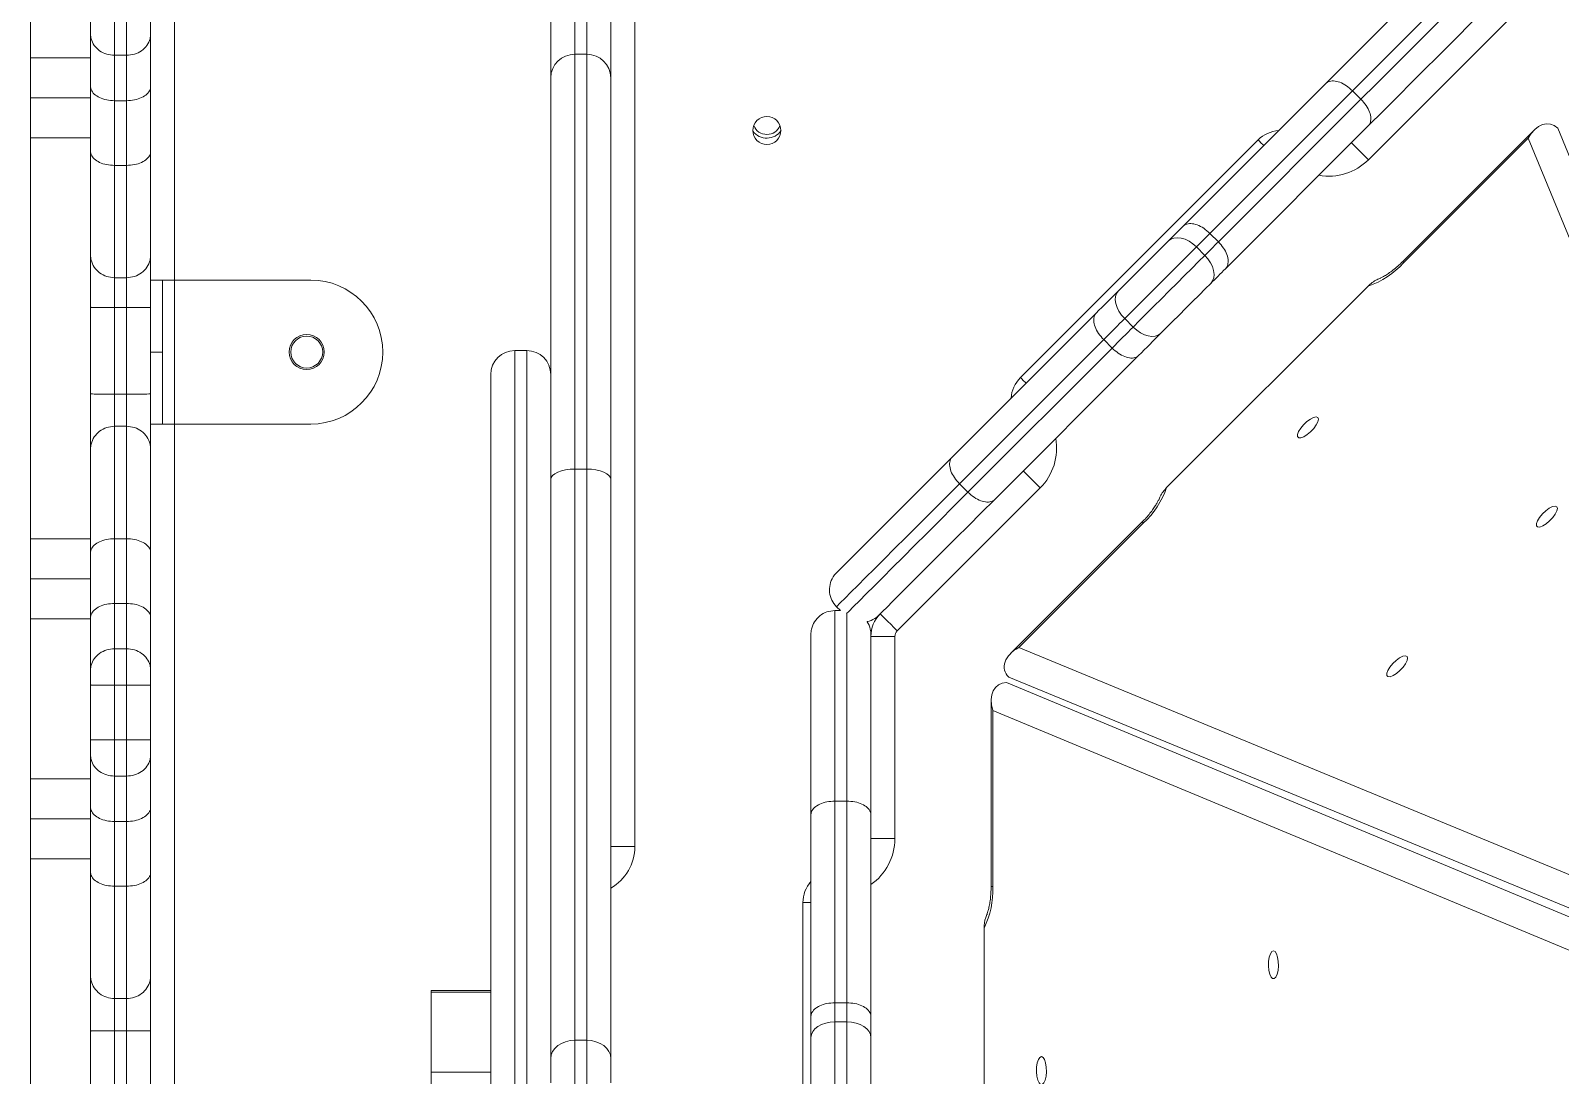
# Model space of a CAD drawing. Header units: millimetres. Extents: x -8760 to 8364, y -7998 to 7451.
# Drawn here: x 3424.4 to 3806.7, y -9.7 to 251.4 of the extents above; entities that cross this region are included whole.
import ezdxf

# ---------------------------------------------------------------- set-up
doc = ezdxf.new("R2010")
doc.units = ezdxf.units.MM
doc.layers.add('DIKOM_ОБЪЕКТ', color=7, linetype='Continuous')

msp = doc.modelspace()

# ---------------------------------------------------------------- linework, layer by layer
at = {"layer": 'DIKOM_ОБЪЕКТ', "color": 7, "linetype": 'Continuous', "lineweight": 15}
for p, q in [((3460.392, 327.081), (3460.392, 189.067)), ((3575.391, 320.446), (3575.391, 47.446)), ((3424.391, 284.574), (3424.391, 244.574)), ((3554.391, 239.632), (3554.391, 285.423)), ((3569.391, 285.423), (3569.391, 239.632)), ((3560.392, 279.655), (3560.392, 245.491)), ((3563.392, 245.491), (3563.392, 279.655)), ((3439.392, 250.559), (3439.392, 254.286)), ((3445.392, 254.322), (3445.392, 245.24)), ((3448.392, 245.24), (3448.392, 254.322)), ((3454.392, 254.286), (3454.392, 250.559)), ((3794.453, 254.86), (3758.728, 219.134)), ((3439.392, 237.434), (3439.392, 250.559)), ((3454.392, 250.559), (3454.392, 237.434)), ((3448.392, 245.24), (3445.392, 245.24)), ((3445.392, 245.24), (3445.392, 233.897)), ((3448.392, 233.897), (3448.392, 245.24)), ((3560.392, 245.491), (3560.392, 141.817)), ((3563.392, 245.491), (3560.392, 245.491)), ((3563.392, 141.817), (3563.392, 245.491)), ((3424.391, 244.574), (3439.392, 244.574)), ((3424.391, 234.574), (3424.391, 244.574)), ((3439.392, 221.16), (3439.392, 237.434)), ((3454.392, 237.434), (3454.392, 221.16)), ((3554.391, 139.218), (3554.391, 239.632)), ((3569.391, 239.632), (3569.391, 139.218)), ((3712.402, 202.508), (3748.071, 238.176)), ((3424.391, 234.574), (3439.392, 234.574)), ((3424.391, 224.574), (3424.391, 234.574)), ((3448.392, 233.897), (3445.392, 233.897)), ((3445.392, 233.897), (3445.392, 217.728)), ((3448.392, 217.728), (3448.392, 233.897)), ((3754.754, 236.374), (3719.114, 200.734)), ((3721.235, 198.612), (3756.875, 234.252)), ((3754.754, 236.374), (3756.875, 234.252)), ((3758.678, 227.57), (3723.009, 191.901)), ((3800.145, 226.555), (3767.241, 193.651)), ((3806.025, 226.991), (3879.392, 49)), ((3424.391, 224.574), (3439.392, 224.574)), ((3424.391, 224.574), (3424.391, 124.398)), ((3671.754, 164.687), (3731.15, 224.084)), ((3798.662, 224.509), (3767.522, 193.369)), ((3879.392, 28.655), (3798.662, 224.509)), ((3439.392, 195.317), (3439.392, 221.16)), ((3454.392, 221.16), (3454.392, 195.317)), ((3448.392, 217.728), (3445.392, 217.728)), ((3445.392, 217.728), (3445.392, 189.634)), ((3448.392, 189.634), (3448.392, 217.728)), ((3719.114, 200.734), (3721.235, 198.612)), ((3439.392, 182.253), (3439.392, 195.317)), ((3454.392, 195.317), (3454.392, 182.253)), ((3715.736, 197.355), (3717.857, 195.234)), ((3448.392, 189.634), (3445.392, 189.634)), ((3445.392, 189.634), (3445.392, 182.166)), ((3448.392, 182.166), (3448.392, 189.634)), ((3454.392, 189.067), (3457.391, 189.067)), ((3457.391, 189.067), (3457.391, 171.067)), ((3457.391, 189.067), (3460.392, 189.067)), ((3460.392, 189.067), (3460.392, 153.067)), ((3460.392, 189.067), (3494.392, 189.067)), ((3758.654, 187.541), (3708.297, 137.184)), ((3439.392, 160.617), (3439.392, 182.253)), ((3448.392, 182.166), (3445.392, 182.166)), ((3445.392, 182.166), (3445.392, 160.53)), ((3448.392, 160.53), (3448.392, 182.166)), ((3454.392, 182.253), (3454.392, 160.617)), ((3654.725, 144.83), (3690.684, 180.789)), ((3697.818, 179.438), (3699.939, 177.316)), ((3692.565, 174.184), (3656.52, 138.14)), ((3658.641, 136.019), (3694.686, 172.063)), ((3692.565, 174.184), (3694.686, 172.063)), ((3454.392, 171.067), (3457.391, 171.067)), ((3457.391, 171.067), (3457.391, 153.067)), ((3548.391, 171.446), (3545.392, 171.446)), ((3545.392, 171.446), (3545.392, -188.554)), ((3548.391, -188.554), (3548.391, 171.446)), ((3701.291, 170.183), (3665.331, 134.223)), ((3539.392, -182.554), (3539.392, 165.446)), ((3439.392, 146.818), (3439.392, 160.617)), ((3454.392, 160.617), (3454.392, 146.818)), ((3445.392, 160.53), (3445.392, 152.501)), ((3448.392, 160.53), (3445.392, 160.53)), ((3448.392, 152.501), (3448.392, 160.53)), ((3457.391, 153.067), (3454.392, 153.067)), ((3457.391, 153.067), (3460.392, 153.067)), ((3460.392, 153.067), (3494.392, 153.067)), ((3460.392, 153.067), (3460.392, -170.456)), ((3445.392, 152.501), (3445.392, 124.407)), ((3448.392, 152.501), (3445.392, 152.501)), ((3448.392, 124.407), (3448.392, 152.501)), ((3439.392, 120.975), (3439.392, 146.818)), ((3454.392, 146.818), (3454.392, 120.975)), ((3560.392, 141.817), (3560.392, -0.97)), ((3563.392, 141.817), (3560.392, 141.817)), ((3563.392, -0.97), (3563.392, 141.817)), ((3554.391, -5.521), (3554.391, 139.218)), ((3569.391, 139.218), (3569.391, -5.521)), ((3656.52, 138.14), (3658.641, 136.019)), ((3676.703, 137.11), (3640.977, 101.384)), ((3702.187, 128.597), (3669.283, 95.693)), ((3702.469, 128.315), (3671.329, 97.175)), ((3424.391, 124.398), (3439.392, 124.398)), ((3424.391, 114.398), (3424.391, 124.398)), ((3445.392, 124.407), (3445.392, 108.238)), ((3448.392, 124.407), (3445.392, 124.407)), ((3448.392, 108.238), (3448.392, 124.407)), ((3439.392, 104.701), (3439.392, 120.975)), ((3454.392, 120.975), (3454.392, 104.701)), ((3424.391, 114.398), (3439.392, 114.398)), ((3424.391, 104.398), (3424.391, 114.398)), ((3445.392, 108.238), (3445.392, 96.895)), ((3448.392, 108.238), (3445.392, 108.238)), ((3448.392, 96.895), (3448.392, 108.238)), ((3625.792, 107.411), (3626.757, 106.446)), ((3424.391, 104.398), (3439.392, 104.398)), ((3424.391, 104.398), (3424.391, 64.398)), ((3439.392, 91.576), (3439.392, 104.701)), ((3454.392, 104.701), (3454.392, 91.576)), ((3625.392, 106.446), (3625.392, 58.826)), ((3625.392, 106.446), (3626.757, 106.446)), ((3628.391, 58.826), (3628.391, 105.657)), ((3636.565, 105.452), (3636.563, 105.455)), ((3619.392, 55.375), (3619.392, 100.446)), ((3634.391, 100.446), (3634.391, 55.375)), ((3640.391, 99.97), (3634.391, 99.97)), ((3640.391, 99.97), (3640.391, 49.446)), ((3445.392, 96.895), (3445.392, 87.813)), ((3448.392, 96.895), (3445.392, 96.895)), ((3448.392, 87.813), (3448.392, 96.895)), ((3671.329, 97.175), (3879.392, 11.413)), ((3439.392, 87.849), (3439.392, 91.576)), ((3454.392, 91.576), (3454.392, 87.849)), ((3668.281, 88.446), (3879.392, 0.573)), ((3879.392, 3.027), (3668.847, 89.812)), ((3439.392, 74.11), (3439.392, 87.849)), ((3448.392, 87.813), (3445.392, 87.813)), ((3445.392, 87.813), (3445.392, 74.146)), ((3448.392, 74.146), (3448.392, 87.813)), ((3454.392, 87.849), (3454.392, 74.11)), ((3664.431, 83.979), (3664.431, 37.446)), ((3875.55, -6.226), (3664.829, 81.485)), ((3664.829, 81.485), (3664.829, 37.446)), ((3439.392, 70.383), (3439.392, 74.11)), ((3445.392, 74.146), (3445.392, 65.064)), ((3448.392, 74.146), (3445.392, 74.146)), ((3448.392, 65.064), (3448.392, 74.146)), ((3454.392, 74.11), (3454.392, 70.383)), ((3439.392, 57.258), (3439.392, 70.383)), ((3454.392, 70.383), (3454.392, 57.258)), ((3448.392, 65.064), (3445.392, 65.064)), ((3445.392, 65.064), (3445.392, 53.721)), ((3448.392, 53.721), (3448.392, 65.064)), ((3424.391, 64.398), (3439.392, 64.398)), ((3424.391, 54.398), (3424.391, 64.398)), ((3625.392, 58.826), (3625.392, 8.423)), ((3625.392, 58.826), (3628.391, 58.826)), ((3628.391, 8.423), (3628.391, 58.826)), ((3424.391, 54.398), (3439.392, 54.398)), ((3424.391, 44.398), (3424.391, 54.398)), ((3439.392, 40.984), (3439.392, 57.258)), ((3448.392, 53.721), (3445.392, 53.721)), ((3445.392, 53.721), (3445.392, 37.552)), ((3448.392, 37.552), (3448.392, 53.721)), ((3454.392, 57.258), (3454.392, 40.984)), ((3619.392, 4.932), (3619.392, 55.375)), ((3634.391, 55.375), (3634.391, 4.932)), ((3575.391, 47.446), (3569.391, 47.446)), ((3640.391, 49.446), (3634.391, 49.446)), ((3424.391, 44.398), (3439.392, 44.398)), ((3424.391, 44.398), (3424.391, -54.669)), ((3439.392, 15.141), (3439.392, 40.984)), ((3454.392, 40.984), (3454.392, 15.141)), ((3448.392, 37.552), (3445.392, 37.552)), ((3445.392, 37.552), (3445.392, 9.459)), ((3448.392, 9.459), (3448.392, 37.552)), ((3664.829, 37.446), (3664.431, 37.446)), ((3617.392, -50.554), (3617.392, 33.446)), ((3619.392, 33.446), (3617.392, 33.446)), ((3662.679, 27.054), (3662.679, -44.162)), ((3439.392, 1.342), (3439.392, 15.141)), ((3454.392, 15.141), (3454.392, 1.342)), ((3448.392, 9.459), (3445.392, 9.459)), ((3445.392, 9.459), (3445.392, 1.429)), ((3448.392, 1.429), (3448.392, 9.459)), ((3539.392, 11.446), (3524.491, 11.446)), ((3524.491, 11.086), (3524.491, 11.446)), ((3524.491, 11.086), (3539.392, 11.086)), ((3524.491, -8.932), (3524.491, 11.086)), ((3625.392, 8.423), (3625.392, 3.646)), ((3625.392, 8.423), (3628.391, 8.423)), ((3628.391, 3.646), (3628.391, 8.423)), ((3619.392, -0.258), (3619.392, 4.932)), ((3634.391, 4.932), (3634.391, -0.258)), ((3439.392, -18.45), (3439.392, 1.342)), ((3448.392, 1.429), (3445.392, 1.429)), ((3445.392, 1.429), (3445.392, -18.537)), ((3448.392, -18.537), (3448.392, 1.429)), ((3454.392, 1.342), (3454.392, -18.45)), ((3625.392, 3.646), (3625.392, -21.693)), ((3625.392, 3.646), (3628.391, 3.646)), ((3628.391, -21.693), (3628.391, 3.646)), ((3560.392, -0.97), (3560.392, -16.138)), ((3560.392, -0.97), (3563.392, -0.97)), ((3563.392, -16.138), (3563.392, -0.97)), ((3619.392, -17.995), (3619.392, -0.258)), ((3634.391, -0.258), (3634.391, -17.995)), ((3554.391, -11.588), (3554.391, -5.521)), ((3569.391, -5.521), (3569.391, -11.588)), ((3524.491, -23.819), (3524.491, -8.932)), ((3524.491, -8.932), (3539.392, -8.932))]:
    msp.add_line(p, q, dxfattribs=at)
at = {"layer": 'DIKOM_ОБЪЕКТ', "color": 7, "linetype": 'Continuous', "lineweight": 15, "flags": 128}
for points in [[(3748.071, 238.176), (3751.889, 241.994), (3755.534, 245.639), (3758.993, 249.098), (3762.253, 252.358), (3765.303, 255.408), (3768.131, 258.236), (3770.727, 260.833), (3773.083, 263.188), (3775.19, 265.294), (3777.039, 267.144), (3778.624, 268.729), (3779.941, 270.046)], [(3788.426, 270.046), (3787.173, 268.793), (3785.674, 267.294), (3783.933, 265.553), (3781.955, 263.575), (3779.748, 261.367), (3777.316, 258.936), (3774.668, 256.288), (3771.813, 253.433), (3768.759, 250.379), (3765.516, 247.136), (3762.093, 243.713), (3758.502, 240.122), (3754.754, 236.374)], [(3756.875, 234.252), (3760.624, 238.001), (3764.215, 241.592), (3767.637, 245.014), (3770.88, 248.258), (3773.934, 251.312), (3776.79, 254.167), (3779.437, 256.815), (3781.869, 259.246), (3784.077, 261.454), (3786.055, 263.432), (3787.796, 265.173), (3789.295, 266.672), (3789.99, 267.367)], [(3790.547, 259.439), (3789.231, 258.123), (3787.645, 256.537), (3785.796, 254.688), (3783.69, 252.582), (3781.334, 250.226), (3778.737, 247.629), (3775.909, 244.801), (3772.86, 241.752), (3769.6, 238.492), (3766.141, 235.033), (3762.496, 231.388), (3758.678, 227.57)], [(3731.15, 224.084), (3731.232, 224.002), (3731.474, 223.761), (3731.866, 223.369), (3732.393, 222.841), (3732.565, 222.67)], [(3754.485, 223.377), (3754.566, 223.295), (3754.808, 223.054), (3755.2, 222.662), (3755.727, 222.134), (3756.371, 221.491), (3757.104, 220.758), (3757.9, 219.962), (3758.728, 219.134)], [(3696.19, 186.296), (3697.611, 187.716), (3699.169, 189.274), (3700.818, 190.923), (3702.511, 192.616), (3704.198, 194.303), (3705.828, 195.933), (3707.355, 197.46), (3708.733, 198.838)], [(3708.733, 198.838), (3709.177, 199.282), (3709.625, 199.73), (3710.077, 200.183), (3710.534, 200.64), (3710.995, 201.1), (3711.46, 201.566), (3711.929, 202.034), (3712.402, 202.508)], [(3708.733, 198.838), (3709.353, 199.295), (3710.112, 199.571), (3710.981, 199.656), (3711.927, 199.547), (3712.913, 199.247), (3713.902, 198.769), (3714.855, 198.13), (3715.736, 197.355)], [(3719.114, 200.734), (3718.678, 200.298), (3718.247, 199.866), (3717.818, 199.438), (3717.394, 199.014), (3716.973, 198.593), (3716.557, 198.177), (3716.144, 197.764), (3715.736, 197.355)], [(3715.736, 197.355), (3714.179, 195.799), (3712.48, 194.099), (3710.668, 192.288), (3708.779, 190.399), (3706.847, 188.467), (3704.91, 186.53), (3703.003, 184.623), (3701.163, 182.783), (3699.423, 181.043), (3697.818, 179.438)], [(3699.939, 177.316), (3701.545, 178.922), (3703.284, 180.661), (3705.124, 182.502), (3707.031, 184.408), (3708.969, 186.346), (3710.9, 188.277), (3712.789, 190.166), (3714.601, 191.978), (3716.301, 193.678), (3717.857, 195.234)], [(3717.857, 195.234), (3718.265, 195.642), (3718.678, 196.055), (3719.095, 196.472), (3719.515, 196.893), (3719.94, 197.317), (3720.368, 197.745), (3720.8, 198.177), (3721.235, 198.612)], [(3719.339, 188.231), (3719.796, 188.851), (3720.072, 189.61), (3720.158, 190.48), (3720.048, 191.425), (3719.749, 192.412), (3719.27, 193.4), (3718.631, 194.353), (3717.857, 195.234)], [(3723.009, 191.901), (3722.536, 191.428), (3722.067, 190.959), (3721.602, 190.494), (3721.141, 190.033), (3720.684, 189.576), (3720.232, 189.124), (3719.783, 188.675), (3719.339, 188.231)], [(3767.522, 193.369), (3767.302, 193.589), (3767.241, 193.651)], [(3719.339, 188.231), (3717.961, 186.853), (3716.435, 185.326), (3714.804, 183.696), (3713.118, 182.009), (3711.425, 180.317), (3709.775, 178.667), (3708.217, 177.109), (3706.797, 175.689)], [(3690.684, 180.789), (3691.397, 181.502), (3692.103, 182.208), (3692.802, 182.907), (3693.494, 183.6), (3694.18, 184.285), (3694.857, 184.963), (3695.528, 185.633), (3696.19, 186.296)], [(3696.19, 186.296), (3695.762, 185.704), (3695.513, 184.972), (3695.453, 184.128), (3695.584, 183.204), (3695.901, 182.236), (3696.394, 181.26), (3697.041, 180.316), (3697.818, 179.438)], [(3697.818, 179.438), (3697.187, 178.806), (3696.547, 178.167), (3695.901, 177.521), (3695.247, 176.867), (3694.587, 176.207), (3693.919, 175.539), (3693.245, 174.865), (3692.565, 174.184)], [(3694.686, 172.063), (3695.366, 172.744), (3696.041, 173.418), (3696.708, 174.085), (3697.369, 174.746), (3698.022, 175.399), (3698.669, 176.046), (3699.308, 176.685), (3699.939, 177.316)], [(3706.797, 175.689), (3706.205, 175.26), (3705.474, 175.011), (3704.629, 174.951), (3703.705, 175.082), (3702.737, 175.4), (3701.762, 175.892), (3700.817, 176.539), (3699.939, 177.316)], [(3706.797, 175.689), (3706.134, 175.026), (3705.464, 174.356), (3704.786, 173.678), (3704.101, 172.993), (3703.409, 172.301), (3702.71, 171.602), (3702.004, 170.895), (3701.291, 170.183)], [(3671.754, 164.687), (3671.835, 164.605), (3672.076, 164.364), (3672.468, 163.972), (3672.996, 163.444), (3673.168, 163.273)], [(3746.086, 154.701), (3746.24, 154.279), (3746.109, 153.634), (3745.708, 152.837), (3745.079, 151.974), (3744.291, 151.138), (3743.429, 150.42), (3742.588, 149.897), (3741.857, 149.627), (3741.316, 149.639), (3741.024, 149.931), (3741.013, 150.472), (3741.283, 151.202), (3741.805, 152.044), (3742.523, 152.906), (3743.359, 153.693), (3744.222, 154.322), (3745.02, 154.724), (3745.664, 154.855), (3746.086, 154.701)], [(3554.391, 139.218), (3554.507, 139.725), (3554.848, 140.212), (3555.403, 140.662), (3556.149, 141.056), (3557.058, 141.379), (3558.096, 141.619), (3559.221, 141.767), (3560.392, 141.817)], [(3563.392, 141.817), (3564.562, 141.767), (3565.688, 141.619), (3566.725, 141.379), (3567.634, 141.056), (3568.38, 140.662), (3568.935, 140.212), (3569.276, 139.725), (3569.391, 139.218)], [(3625.792, 115.897), (3626.692, 116.798), (3627.838, 117.943), (3629.222, 119.328), (3630.842, 120.947), (3632.691, 122.796), (3634.761, 124.866), (3637.045, 127.15), (3639.535, 129.64), (3642.222, 132.327), (3645.095, 135.2), (3648.144, 138.249), (3651.358, 141.463), (3654.725, 144.83)], [(3656.52, 138.14), (3652.928, 134.548), (3649.501, 131.121), (3646.251, 127.871), (3643.19, 124.81), (3640.331, 121.951), (3637.683, 119.302), (3635.256, 116.876), (3633.06, 114.679), (3631.102, 112.722), (3629.39, 111.01), (3627.931, 109.551), (3626.73, 108.35), (3625.792, 107.411)], [(3676.703, 137.11), (3675.875, 137.938), (3675.079, 138.733), (3674.346, 139.467), (3673.703, 140.11), (3673.175, 140.637), (3672.783, 141.03), (3672.542, 141.271), (3672.461, 141.352)], [(3628.316, 105.693), (3628.852, 106.229), (3630.053, 107.43), (3631.512, 108.889), (3633.223, 110.6), (3635.181, 112.558), (3637.377, 114.754), (3639.804, 117.181), (3642.452, 119.829), (3645.312, 122.689), (3648.373, 125.75), (3651.622, 129), (3655.05, 132.427), (3658.641, 136.019)], [(3665.331, 134.223), (3661.965, 130.857), (3658.751, 127.643), (3655.702, 124.594), (3652.828, 121.72), (3650.142, 119.034), (3647.652, 116.544), (3645.367, 114.259), (3643.297, 112.189), (3641.449, 110.341), (3639.829, 108.721), (3638.445, 107.336), (3637.299, 106.191), (3636.398, 105.29)], [(3805.794, 132.407), (3805.948, 131.985), (3805.817, 131.34), (3805.415, 130.543), (3804.786, 129.68), (3803.999, 128.844), (3803.137, 128.126), (3802.295, 127.603), (3801.565, 127.333), (3801.024, 127.345), (3800.732, 127.637), (3800.72, 128.178), (3800.99, 128.908), (3801.513, 129.75), (3802.231, 130.611), (3803.067, 131.399), (3803.93, 132.028), (3804.727, 132.43), (3805.372, 132.561), (3805.794, 132.407)], [(3702.469, 128.315), (3702.248, 128.536), (3702.187, 128.597)], [(3640.977, 101.384), (3640.15, 102.212), (3639.354, 103.008), (3638.62, 103.741), (3637.977, 104.384), (3637.45, 104.912), (3637.058, 105.304), (3636.816, 105.545), (3636.735, 105.627)], [(3768.38, 94.993), (3768.534, 94.571), (3768.403, 93.926), (3768.002, 93.129), (3767.373, 92.266), (3766.585, 91.43), (3765.723, 90.712), (3764.882, 90.189), (3764.151, 89.92), (3763.61, 89.931), (3763.318, 90.223), (3763.307, 90.764), (3763.577, 91.495), (3764.099, 92.336), (3764.817, 93.198), (3765.653, 93.986), (3766.516, 94.615), (3767.314, 95.016), (3767.958, 95.147), (3768.38, 94.993)], [(3734.998, 21.401), (3735.406, 21.212), (3735.768, 20.663), (3736.048, 19.816), (3736.214, 18.76), (3736.248, 17.612), (3736.147, 16.495), (3735.921, 15.531), (3735.595, 14.823), (3735.204, 14.449), (3734.791, 14.449), (3734.401, 14.823), (3734.075, 15.531), (3733.85, 16.495), (3733.748, 17.612), (3733.782, 18.76), (3733.948, 19.816), (3734.228, 20.663), (3734.591, 21.212), (3734.998, 21.401)], [(3619.392, -0.258), (3619.507, 0.504), (3619.848, 1.236), (3620.403, 1.911), (3621.149, 2.502), (3622.058, 2.988), (3623.096, 3.348), (3624.221, 3.571), (3625.392, 3.646)], [(3634.391, -0.258), (3634.276, 0.504), (3633.935, 1.236), (3633.381, 1.911), (3632.634, 2.502), (3631.725, 2.988), (3630.688, 3.348), (3629.562, 3.571), (3628.391, 3.646)], [(3554.391, -5.521), (3554.507, -4.633), (3554.848, -3.779), (3555.403, -2.993), (3556.149, -2.303), (3557.058, -1.737), (3558.096, -1.317), (3559.221, -1.058), (3560.392, -0.97)], [(3563.392, -0.97), (3564.562, -1.058), (3565.688, -1.317), (3566.725, -1.737), (3567.634, -2.303), (3568.38, -2.993), (3568.935, -3.779), (3569.276, -4.633), (3569.391, -5.521)], [(3677.014, -5.054), (3677.421, -5.244), (3677.785, -5.792), (3678.064, -6.64), (3678.23, -7.695), (3678.264, -8.843), (3678.163, -9.96), (3677.937, -10.925), (3677.611, -11.632), (3677.22, -12.006), (3676.808, -12.006), (3676.417, -11.632), (3676.091, -10.925), (3675.865, -9.96), (3675.764, -8.843), (3675.798, -7.695), (3675.964, -6.64), (3676.243, -5.792), (3676.607, -5.244), (3677.014, -5.054)]]:
    msp.add_lwpolyline(points, dxfattribs=at)
at = {"layer": 'DIKOM_ОБЪЕКТ', "color": 7, "linetype": 'Continuous', "lineweight": 15}
for centre, radius in [((3608.392, 226.446), 3.5), ((3493.392, 171.067), 4.4), ((3493.392, 171.067), 4)]:
    msp.add_circle(centre, radius, dxfattribs=at)
for centre, radius, start, end in [((3560.323, 239.56), 5.932, 89.3338, 179.30707), ((3563.461, 239.561), 5.931, 0.68378, 90.6708), ((3608.392, 228.946), 4.4, 217.30097, 324.7073), ((3608.392, 228.946), 3.5, 200.92554, 339.07446), ((3736.807, 218.427), 8, 93.59038, 135), ((3748.828, 229.034), 14, 259.8499, 315), ((3751.677, 207.82), 21.445, 288.98516, 317.63524), ((3494.392, 171.067), 18, 0, 90), ((3494.392, 171.067), 18, 270, 0), ((3545.392, 165.446), 6, 90, 180), ((3548.392, 165.446), 6, 0, 90), ((3677.41, 159.03), 8, 135, 176.40962), ((3666.804, 147.009), 14, 315, 10.1501), ((3688.017, 144.161), 21.446, 312.36326, 341.01345), ((3642.392, 99.97), 8, 135, 180), ((3640.805, 101.212), 6, 135, 149.79382), ((3642.392, 99.97), 2, 135, 180), ((3563.392, 47.446), 12, 300, 0), ((3626.392, 49.446), 14, 304.8499, 0), ((3625.392, 33.446), 8, 138.59038, 180), ((3643.415, 36.458), 21.438, 333.98034, 2.64145)]:
    msp.add_arc(centre, radius, start, end, dxfattribs=at)
for centre, major_axis, start_param, end_param in [((3802.623, 220.548), (1.498, 7.497), 5.8645137, 7.43531), ((3675.289, 93.214), (7.497, 1.498), 1.9894679, 3.5602643), ((3670.431, 81.484), (-4.242, 6.36), 5.8645137, 7.43531)]:
    msp.add_ellipse(centre, major_axis=major_axis, ratio=0.6672067, start_param=start_param, end_param=end_param, dxfattribs=at)
for points, knots in [([(3439.392, 250.559), (3439.392, 250.549), (3439.391, 250.145), (3439.522, 249.144), (3440.213, 247.655), (3441.579, 246.318), (3443.372, 245.414), (3444.718, 245.298), (3445.392, 245.24)], [0, 0, 0, 0, 0.003618, 0.1436261, 0.3581491, 0.5722149, 0.7861163, 1, 1, 1, 1]), ([(3448.392, 245.24), (3449.065, 245.298), (3450.412, 245.414), (3452.204, 246.318), (3453.57, 247.655), (3454.26, 249.144), (3454.392, 250.145), (3454.392, 250.549), (3454.392, 250.559)], [0, 0, 0, 0, 0.213892, 0.4277573, 0.6418312, 0.8563626, 0.9963819, 1, 1, 1, 1]), ([(3439.392, 237.434), (3439.392, 237.395), (3439.396, 237.135), (3439.543, 236.479), (3440.206, 235.521), (3441.572, 234.624), (3443.368, 234.014), (3444.717, 233.936), (3445.392, 233.897)], [0, 0, 0, 0, 0.02096809, 0.14131959, 0.3559777, 0.57064298, 0.78533324, 1, 1, 1, 1]), ([(3448.392, 233.897), (3449.066, 233.936), (3450.416, 234.014), (3452.212, 234.624), (3453.577, 235.521), (3454.242, 236.479), (3454.386, 237.135), (3454.391, 237.395), (3454.392, 237.434)], [0, 0, 0, 0, 0.214668, 0.4293594, 0.6440259, 0.8586853, 0.979031, 1, 1, 1, 1]), ([(3748.071, 238.176), (3748.084, 238.189), (3748.266, 238.367), (3748.812, 238.725), (3749.967, 238.919), (3751.551, 238.573), (3753.242, 237.724), (3754.25, 236.824), (3754.754, 236.374)], [0, 0, 0, 0, 0.0098535, 0.1413216, 0.3560383, 0.5706806, 0.7853484, 1, 1, 1, 1]), ([(3758.678, 227.57), (3758.69, 227.582), (3758.869, 227.764), (3759.227, 228.311), (3759.421, 229.465), (3759.075, 231.05), (3758.226, 232.74), (3757.325, 233.748), (3756.875, 234.252)], [0, 0, 0, 0, 0.009853, 0.1413466, 0.3560188, 0.5706689, 0.7853248, 1, 1, 1, 1]), ([(3439.392, 221.16), (3439.392, 221.147), (3439.394, 220.894), (3439.524, 220.257), (3440.208, 219.304), (3441.572, 218.433), (3443.368, 217.841), (3444.717, 217.766), (3445.392, 217.728)], [0, 0, 0, 0, 0.0073358, 0.1414798, 0.3561668, 0.5707886, 0.7854069, 1, 1, 1, 1]), ([(3448.392, 217.728), (3449.066, 217.766), (3450.415, 217.841), (3452.211, 218.433), (3453.576, 219.304), (3454.259, 220.257), (3454.389, 220.894), (3454.391, 221.147), (3454.392, 221.16)], [0, 0, 0, 0, 0.21459599, 0.42921712, 0.64384186, 0.85851244, 0.99266409, 1, 1, 1, 1]), ([(3712.402, 202.508), (3712.423, 202.528), (3712.607, 202.707), (3713.165, 203.066), (3714.313, 203.266), (3715.905, 202.927), (3717.601, 202.083), (3718.61, 201.183), (3719.114, 200.734)], [0, 0, 0, 0, 0.0158904, 0.1413145, 0.3559624, 0.5706402, 0.7853341, 1, 1, 1, 1]), ([(3439.392, 195.317), (3439.392, 195.3), (3439.391, 194.878), (3439.525, 193.82), (3440.209, 192.236), (3441.575, 190.798), (3443.37, 189.822), (3444.718, 189.697), (3445.392, 189.634)], [0, 0, 0, 0, 0.0057015, 0.141972, 0.3567157, 0.5712545, 0.7856264, 1, 1, 1, 1]), ([(3448.392, 189.634), (3449.066, 189.697), (3450.414, 189.822), (3452.208, 190.798), (3453.573, 192.236), (3454.261, 193.82), (3454.388, 194.878), (3454.391, 195.3), (3454.392, 195.317)], [0, 0, 0, 0, 0.2143748, 0.4287479, 0.6432879, 0.8580328, 0.9942983, 1, 1, 1, 1]), ([(3723.009, 191.901), (3723.029, 191.922), (3723.208, 192.105), (3723.567, 192.663), (3723.768, 193.812), (3723.428, 195.404), (3722.585, 197.099), (3721.685, 198.108), (3721.235, 198.612)], [0, 0, 0, 0, 0.0158903, 0.1413088, 0.3559877, 0.5706438, 0.7853042, 1, 1, 1, 1]), ([(3767.241, 193.651), (3767.041, 193.455), (3766.459, 192.884), (3765.461, 192.003), (3764.293, 191.09), (3763.217, 190.364), (3762.342, 189.863), (3761.945, 189.688), (3761.777, 189.613)], [0, 0, 0, 0, 0.1023353, 0.2989585, 0.4934939, 0.6832253, 0.8656126, 1, 1, 1, 1]), ([(3758.654, 187.541), (3759.342, 188.163), (3760.295, 189.026), (3761.484, 189.406), (3761.815, 189.512)], [0, 0, 0, 0, 0.7214109, 1, 1, 1, 1]), ([(3439.392, 182.253), (3439.392, 182.253), (3439.393, 182.248), (3439.529, 182.233), (3440.206, 182.21), (3441.572, 182.186), (3443.368, 182.17), (3444.717, 182.168), (3445.392, 182.166)], [0, 0, 0, 0, 0.0103405, 0.1413475, 0.3560341, 0.5706963, 0.785337, 1, 1, 1, 1]), ([(3448.392, 182.166), (3449.066, 182.168), (3450.416, 182.17), (3452.211, 182.186), (3453.576, 182.21), (3454.256, 182.233), (3454.388, 182.248), (3454.391, 182.253), (3454.392, 182.253)], [0, 0, 0, 0, 0.2146642, 0.4293061, 0.6439695, 0.8586573, 0.9896591, 1, 1, 1, 1]), ([(3692.565, 174.184), (3692.114, 174.687), (3691.213, 175.692), (3690.35, 177.367), (3689.983, 178.931), (3690.154, 180.075), (3690.505, 180.607), (3690.677, 180.783), (3690.684, 180.789)], [0, 0, 0, 0, 0.2143805, 0.4287503, 0.6432397, 0.8579993, 0.994628, 1, 1, 1, 1]), ([(3701.291, 170.183), (3701.284, 170.176), (3701.108, 170.002), (3700.576, 169.654), (3699.433, 169.481), (3697.869, 169.848), (3696.194, 170.711), (3695.188, 171.612), (3694.686, 172.063)], [0, 0, 0, 0, 0.0053817, 0.142014, 0.3567645, 0.5712426, 0.7856262, 1, 1, 1, 1]), ([(3439.392, 160.617), (3439.392, 160.617), (3439.393, 160.61), (3439.529, 160.597), (3440.206, 160.573), (3441.572, 160.55), (3443.368, 160.533), (3444.717, 160.531), (3445.392, 160.53)], [0, 0, 0, 0, 0.0103408, 0.1413478, 0.3560344, 0.5706962, 0.7853371, 1, 1, 1, 1]), ([(3448.392, 160.53), (3449.066, 160.531), (3450.416, 160.533), (3452.211, 160.55), (3453.576, 160.573), (3454.256, 160.597), (3454.388, 160.61), (3454.391, 160.617), (3454.392, 160.617)], [0, 0, 0, 0, 0.2146642, 0.4293062, 0.6439693, 0.858657, 0.9896588, 1, 1, 1, 1]), ([(3439.392, 146.818), (3439.392, 146.835), (3439.391, 147.257), (3439.525, 148.315), (3440.209, 149.899), (3441.575, 151.337), (3443.37, 152.313), (3444.718, 152.438), (3445.392, 152.501)], [0, 0, 0, 0, 0.0057254, 0.141969, 0.3567302, 0.5712642, 0.7856312, 1, 1, 1, 1]), ([(3448.392, 152.501), (3449.066, 152.438), (3450.414, 152.313), (3452.208, 151.337), (3453.574, 149.899), (3454.261, 148.315), (3454.388, 147.257), (3454.391, 146.835), (3454.392, 146.818)], [0, 0, 0, 0, 0.21437, 0.4287383, 0.6432735, 0.8580358, 0.9942743, 1, 1, 1, 1]), ([(3656.52, 138.14), (3656.07, 138.644), (3655.17, 139.652), (3654.323, 141.344), (3653.978, 142.93), (3654.173, 144.092), (3654.537, 144.638), (3654.715, 144.82), (3654.725, 144.83)], [0, 0, 0, 0, 0.2146225, 0.4292466, 0.6438747, 0.8585687, 0.9923875, 1, 1, 1, 1]), ([(3665.331, 134.223), (3665.322, 134.214), (3665.139, 134.035), (3664.593, 133.673), (3663.431, 133.477), (3661.845, 133.821), (3660.154, 134.669), (3659.146, 135.569), (3658.641, 136.019)], [0, 0, 0, 0, 0.00762278, 0.14142682, 0.35612347, 0.57075, 0.78538738, 1, 1, 1, 1]), ([(3706.232, 134.071), (3706.231, 134.07), (3706.169, 133.93), (3705.938, 133.426), (3705.461, 132.606), (3704.78, 131.592), (3703.919, 130.48), (3703.03, 129.459), (3702.425, 128.84), (3702.187, 128.597)], [0, 0, 0, 0, 0.0007829, 0.1536169, 0.3193002, 0.4965216, 0.682738, 0.8751415, 1, 1, 1, 1]), ([(3706.33, 134.035), (3706.435, 134.362), (3706.814, 135.546), (3707.674, 136.496), (3708.297, 137.184)], [0, 0, 0, 0, 0.2761566, 1, 1, 1, 1]), ([(3439.392, 120.975), (3439.392, 120.988), (3439.394, 121.241), (3439.524, 121.878), (3440.208, 122.831), (3441.572, 123.702), (3443.368, 124.293), (3444.717, 124.369), (3445.392, 124.407)], [0, 0, 0, 0, 0.0073357, 0.1414785, 0.3561771, 0.570797, 0.7854064, 1, 1, 1, 1]), ([(3448.392, 124.407), (3449.066, 124.369), (3450.415, 124.293), (3452.211, 123.702), (3453.576, 122.831), (3454.259, 121.878), (3454.389, 121.241), (3454.391, 120.988), (3454.392, 120.975)], [0, 0, 0, 0, 0.2145965, 0.4292087, 0.6438316, 0.8585137, 0.9926642, 1, 1, 1, 1]), ([(3625.792, 107.411), (3625.363, 107.934), (3624.504, 108.978), (3623.965, 110.971), (3624.07, 113.007), (3624.765, 114.683), (3625.465, 115.571), (3625.783, 115.888), (3625.792, 115.897)], [0, 0, 0, 0, 0.2135538, 0.4270737, 0.6410053, 0.8557756, 0.9961807, 1, 1, 1, 1]), ([(3439.392, 104.701), (3439.392, 104.74), (3439.396, 105), (3439.543, 105.655), (3440.206, 106.614), (3441.572, 107.511), (3443.368, 108.12), (3444.717, 108.199), (3445.392, 108.238)], [0, 0, 0, 0, 0.0209682, 0.1413055, 0.3559787, 0.5706453, 0.7853295, 1, 1, 1, 1]), ([(3448.392, 108.238), (3449.066, 108.199), (3450.416, 108.12), (3452.212, 107.511), (3453.577, 106.614), (3454.242, 105.655), (3454.386, 105), (3454.391, 104.74), (3454.392, 104.701)], [0, 0, 0, 0, 0.2146717, 0.4293572, 0.6440249, 0.8586993, 0.9790309, 1, 1, 1, 1]), ([(3619.392, 100.446), (3619.392, 100.456), (3619.391, 100.912), (3619.526, 102.041), (3620.226, 103.72), (3621.592, 105.226), (3623.379, 106.249), (3624.721, 106.38), (3625.392, 106.446)], [0, 0, 0, 0, 0.0032928, 0.1465947, 0.3614466, 0.5747857, 0.7873826, 1, 1, 1, 1]), ([(3636.398, 105.29), (3636.39, 105.282), (3636.07, 104.965), (3635.181, 104.297), (3634.14, 103.714), (3633.455, 103.68), (3633.442, 103.679)], [0, 0, 0, 0, 0.01046447, 0.39689798, 0.98823427, 1, 1, 1, 1]), ([(3633.442, 103.679), (3633.447, 103.673), (3633.897, 103.163), (3634.23, 102.02), (3634.392, 100.912), (3634.391, 100.456), (3634.391, 100.446)], [0, 0, 0, 0, 0.0069742, 0.5972508, 0.9909535, 1, 1, 1, 1]), ([(3439.392, 91.576), (3439.392, 91.586), (3439.391, 91.99), (3439.522, 92.991), (3440.213, 94.479), (3441.579, 95.816), (3443.371, 96.721), (3444.718, 96.837), (3445.392, 96.895)], [0, 0, 0, 0, 0.003618, 0.1436281, 0.3581333, 0.572202, 0.7861171, 1, 1, 1, 1]), ([(3448.392, 96.895), (3449.065, 96.837), (3450.412, 96.722), (3452.204, 95.816), (3453.57, 94.479), (3454.26, 92.991), (3454.392, 91.99), (3454.392, 91.586), (3454.392, 91.576)], [0, 0, 0, 0, 0.21389119, 0.42777017, 0.64184709, 0.85636059, 0.99638182, 1, 1, 1, 1]), ([(3439.392, 87.849), (3439.392, 87.849), (3439.394, 87.845), (3439.533, 87.838), (3440.206, 87.827), (3441.572, 87.819), (3443.368, 87.814), (3444.717, 87.813), (3445.392, 87.813)], [0, 0, 0, 0, 0.0132368, 0.1413079, 0.3559669, 0.5706422, 0.7853276, 1, 1, 1, 1]), ([(3454.392, 87.849), (3454.391, 87.849), (3454.388, 87.845), (3454.252, 87.838), (3453.577, 87.827), (3452.211, 87.819), (3450.416, 87.814), (3449.066, 87.813), (3448.392, 87.813)], [0, 0, 0, 0, 0.0132375, 0.14130452, 0.35596702, 0.57067961, 0.78532406, 1, 1, 1, 1]), ([(3439.392, 74.11), (3439.392, 74.11), (3439.394, 74.114), (3439.533, 74.122), (3440.206, 74.132), (3441.572, 74.14), (3443.368, 74.145), (3444.717, 74.146), (3445.392, 74.146)], [0, 0, 0, 0, 0.0132368, 0.1413079, 0.3559667, 0.5706422, 0.7853276, 1, 1, 1, 1]), ([(3454.392, 74.11), (3454.391, 74.11), (3454.388, 74.114), (3454.252, 74.122), (3453.577, 74.132), (3452.211, 74.14), (3450.416, 74.145), (3449.066, 74.146), (3448.392, 74.146)], [0, 0, 0, 0, 0.0132375, 0.1413045, 0.3559669, 0.5706796, 0.7853241, 1, 1, 1, 1]), ([(3445.392, 65.064), (3444.718, 65.122), (3443.371, 65.238), (3441.579, 66.143), (3440.213, 67.48), (3439.522, 68.968), (3439.391, 69.969), (3439.392, 70.373), (3439.392, 70.383)], [0, 0, 0, 0, 0.2138859, 0.4278002, 0.641868, 0.8563725, 0.996382, 1, 1, 1, 1]), ([(3454.392, 70.383), (3454.392, 70.373), (3454.392, 69.969), (3454.26, 68.968), (3453.57, 67.48), (3452.204, 66.143), (3450.412, 65.238), (3449.065, 65.122), (3448.392, 65.064)], [0, 0, 0, 0, 0.0036182, 0.1436389, 0.3581516, 0.5722277, 0.7861059, 1, 1, 1, 1]), ([(3619.392, 55.375), (3619.392, 55.393), (3619.395, 55.647), (3619.526, 56.288), (3620.207, 57.241), (3621.572, 58.117), (3623.368, 58.712), (3624.717, 58.788), (3625.392, 58.826)], [0, 0, 0, 0, 0.009847, 0.1413323, 0.3560157, 0.5706785, 0.7853262, 1, 1, 1, 1]), ([(3634.391, 55.375), (3634.391, 55.393), (3634.39, 55.647), (3634.255, 56.287), (3633.577, 57.241), (3632.211, 58.117), (3630.415, 58.712), (3629.066, 58.788), (3628.391, 58.826)], [0, 0, 0, 0, 0.0098465, 0.141335, 0.3559948, 0.5706871, 0.7853305, 1, 1, 1, 1]), ([(3445.392, 53.721), (3444.717, 53.76), (3443.368, 53.838), (3441.572, 54.448), (3440.206, 55.346), (3439.543, 56.304), (3439.396, 56.959), (3439.392, 57.22), (3439.392, 57.258)], [0, 0, 0, 0, 0.2146668, 0.429357, 0.6440223, 0.8586804, 0.9790319, 1, 1, 1, 1]), ([(3454.392, 57.258), (3454.391, 57.22), (3454.386, 56.959), (3454.242, 56.304), (3453.577, 55.346), (3452.212, 54.448), (3450.416, 53.838), (3449.066, 53.76), (3448.392, 53.721)], [0, 0, 0, 0, 0.020969, 0.1413147, 0.3559741, 0.5706406, 0.785332, 1, 1, 1, 1]), ([(3445.392, 37.552), (3444.717, 37.59), (3443.368, 37.666), (3441.572, 38.258), (3440.208, 39.129), (3439.524, 40.081), (3439.394, 40.718), (3439.392, 40.971), (3439.392, 40.984)], [0, 0, 0, 0, 0.2145967, 0.4292091, 0.6438322, 0.8585339, 0.9926641, 1, 1, 1, 1]), ([(3454.392, 40.984), (3454.391, 40.971), (3454.389, 40.718), (3454.259, 40.081), (3453.576, 39.129), (3452.211, 38.258), (3450.415, 37.666), (3449.066, 37.59), (3448.392, 37.552)], [0, 0, 0, 0, 0.007336, 0.1414739, 0.3561592, 0.5707851, 0.7854004, 1, 1, 1, 1]), ([(3664.431, 37.446), (3664.428, 37.167), (3664.421, 36.351), (3664.337, 35.023), (3664.157, 33.551), (3663.91, 32.276), (3663.645, 31.304), (3663.489, 30.899), (3663.422, 30.728)], [0, 0, 0, 0, 0.1023574, 0.2989886, 0.4935221, 0.6832481, 0.865632, 1, 1, 1, 1]), ([(3662.679, 27.054), (3662.726, 27.98), (3662.79, 29.264), (3663.362, 30.374), (3663.521, 30.683)], [0, 0, 0, 0, 0.72136925, 1, 1, 1, 1]), ([(3445.392, 9.459), (3444.718, 9.521), (3443.37, 9.646), (3441.575, 10.622), (3440.209, 12.061), (3439.525, 13.644), (3439.391, 14.703), (3439.392, 15.124), (3439.392, 15.141)], [0, 0, 0, 0, 0.2143736, 0.4287455, 0.6432843, 0.858028, 0.9942985, 1, 1, 1, 1]), ([(3454.392, 15.141), (3454.391, 15.124), (3454.388, 14.703), (3454.261, 13.644), (3453.573, 12.061), (3452.208, 10.622), (3450.414, 9.646), (3449.066, 9.521), (3448.392, 9.459)], [0, 0, 0, 0, 0.00570172, 0.14196717, 0.35671211, 0.57125213, 0.78562519, 1, 1, 1, 1]), ([(3619.392, 4.932), (3619.392, 4.961), (3619.396, 5.218), (3619.535, 5.866), (3620.206, 6.82), (3621.572, 7.706), (3623.367, 8.308), (3624.717, 8.385), (3625.392, 8.423)], [0, 0, 0, 0, 0.0158841, 0.1413076, 0.3559769, 0.5706699, 0.7853288, 1, 1, 1, 1]), ([(3634.391, 4.932), (3634.391, 4.961), (3634.387, 5.218), (3634.248, 5.866), (3633.577, 6.82), (3632.211, 7.706), (3630.416, 8.308), (3629.066, 8.385), (3628.391, 8.423)], [0, 0, 0, 0, 0.0158839, 0.1413061, 0.3559732, 0.57063, 0.785331, 1, 1, 1, 1]), ([(3445.392, 1.429), (3444.717, 1.428), (3443.368, 1.426), (3441.572, 1.409), (3440.206, 1.386), (3439.529, 1.363), (3439.393, 1.348), (3439.392, 1.342), (3439.392, 1.342)], [0, 0, 0, 0, 0.2146629, 0.4293037, 0.6439656, 0.8586522, 0.9896595, 1, 1, 1, 1]), ([(3454.392, 1.342), (3454.391, 1.342), (3454.388, 1.348), (3454.256, 1.363), (3453.576, 1.386), (3452.211, 1.409), (3450.416, 1.426), (3449.066, 1.428), (3448.392, 1.429)], [0, 0, 0, 0, 0.0103409, 0.141343, 0.3560308, 0.5706938, 0.7853359, 1, 1, 1, 1])]:
    msp.add_open_spline(points, degree=3, knots=knots, dxfattribs=at)

doc.saveas('drawing.dxf')
